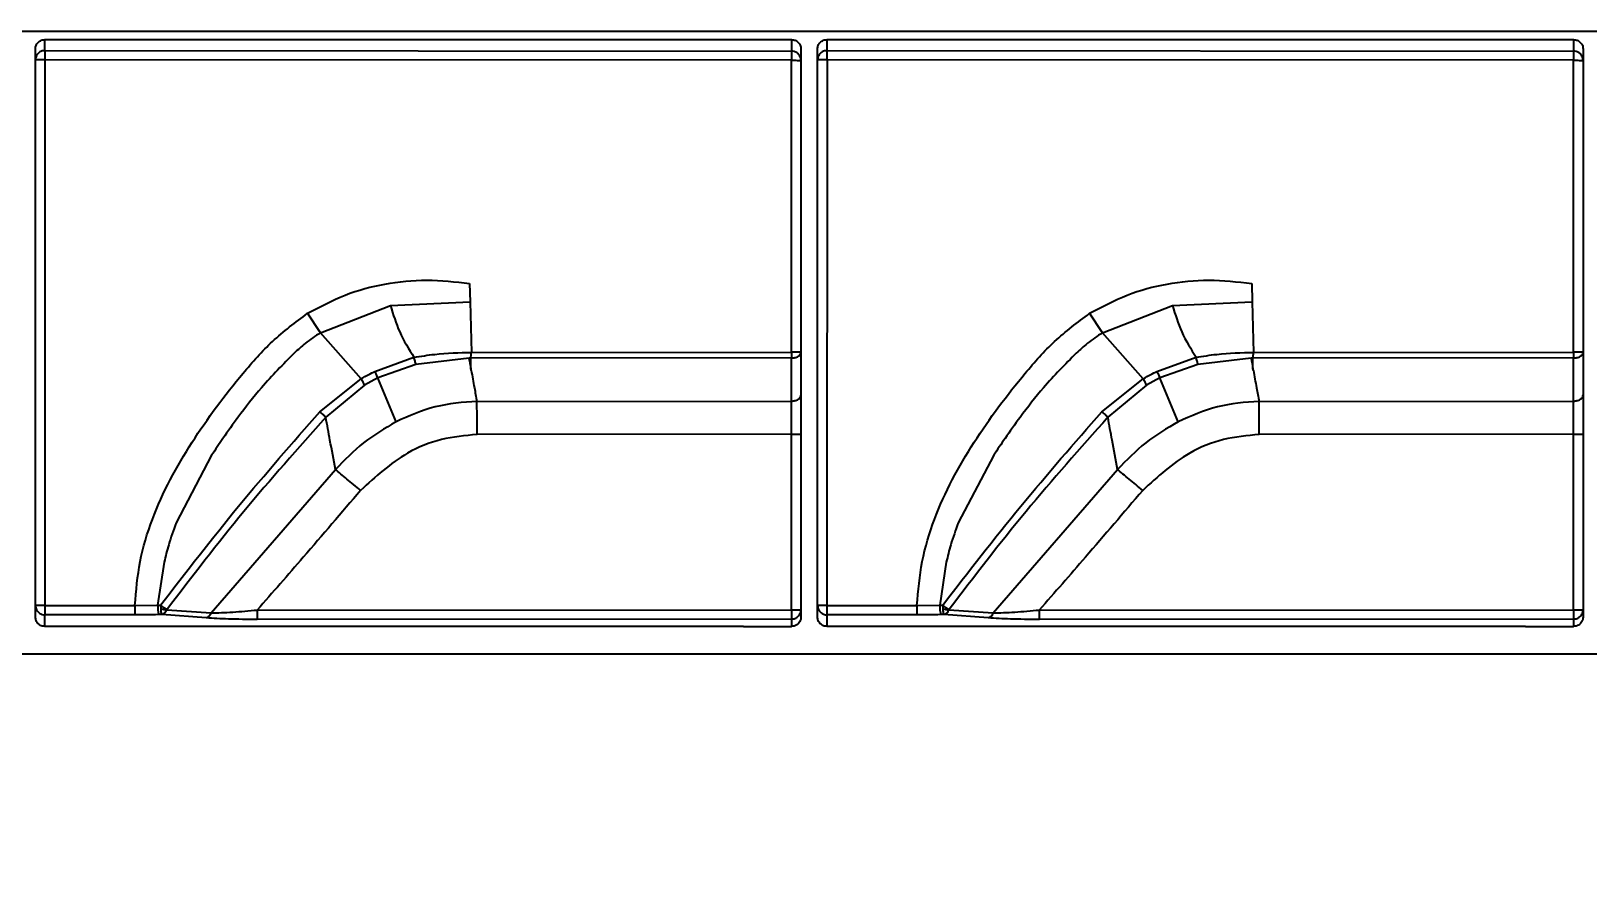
# Model space of a CAD drawing. Header units: millimetres. Extents: x 271 to 405, y 465 to 539.
# Drawn here: x 324.94 to 338.26, y 497.64 to 504.89 of the extents above; entities that cross this region are included whole.
import ezdxf

# ---------------------------------------------------------------- set-up
doc = ezdxf.new("R2010")
doc.units = ezdxf.units.MM
doc.header["$PDSIZE"] = -1
doc.dimstyles.new('ISO-25', dxfattribs={"dimtxt": 2.5, "dimasz": 2.5, "dimexe": 1.25, "dimexo": 0.625, "dimtad": 1, "dimtxsty": 'Standard', "dimcen": 2.5, "dimadec": 0, "dimazin": 0, "dimtfac": 1, "dimtmove": 0, "dimatfit": 3, "dimfxl": 1, "dimarcsym": 0})

# ---------------------------------------------------------------- blocks, each defined once
blk = doc.blocks.new('*D2')
at = {"color": 0, "lineweight": -2}
for p, q in [((288.922, 503.974), (288.922, 465.47)), ((360.773, 503.974), (360.773, 465.47)), ((293.002, 467.47), (356.693, 467.47))]:
    blk.add_line(p, q, dxfattribs=at)
at = {"color": 0}
for points in [[(293.002, 468.15), (293.002, 466.79), (288.922, 467.47)], [(356.693, 466.79), (356.693, 468.15), (360.773, 467.47)]]:
    blk.add_solid(points, dxfattribs=at)
at = {"layer": 'Defpoints', "color": 0}
for p in [(288.922, 503.974), (360.773, 503.974), (360.773, 467.47)]:
    blk.add_point(p, dxfattribs=at)
at = {"color": 0, "insert": (324.848, 471.036), "char_height": 3.5, "attachment_point": 5}
blk.add_mtext('71,85', dxfattribs=at)

msp = doc.modelspace()

# ---------------------------------------------------------------- linework, layer by layer
at = {"color": 7, "linetype": 'Continuous', "lineweight": 25}
for p, q in [((291.621, 504.891), (358.126, 504.892)), ((324.974, 504.646), (324.974, 504.739)), ((325.055, 504.819), (331.445, 504.819)), ((325.055, 504.725), (325.055, 504.819)), ((325.055, 504.725), (331.445, 504.72)), ((331.445, 504.819), (331.445, 504.72)), ((331.526, 504.739), (331.526, 504.641)), ((331.668, 504.646), (331.668, 504.739)), ((331.749, 504.819), (338.139, 504.819)), ((331.749, 504.725), (331.749, 504.819)), ((331.749, 504.725), (338.139, 504.72)), ((338.139, 504.819), (338.139, 504.72)), ((338.22, 504.739), (338.22, 504.641)), ((324.974, 499.977), (324.974, 504.646)), ((325.055, 504.647), (325.054, 499.978)), ((331.444, 504.642), (325.055, 504.647)), ((331.444, 502.145), (331.444, 504.642)), ((331.526, 504.641), (331.526, 502.144)), ((331.668, 499.977), (331.668, 504.646)), ((331.749, 504.647), (331.748, 499.978)), ((338.138, 504.642), (331.749, 504.647)), ((338.138, 502.145), (338.138, 504.642)), ((338.22, 504.641), (338.22, 502.144)), ((328.69, 502.733), (328.695, 502.574)), ((335.384, 502.733), (335.389, 502.574)), ((327.413, 502.31), (327.303, 502.477)), ((327.413, 502.31), (328.013, 502.543)), ((328.013, 502.543), (328.695, 502.574)), ((328.695, 502.574), (328.706, 502.143)), ((334.107, 502.31), (333.997, 502.477)), ((334.107, 502.31), (334.707, 502.543)), ((334.707, 502.543), (335.389, 502.574)), ((335.389, 502.574), (335.4, 502.143)), ((327.761, 501.917), (327.413, 502.31)), ((334.455, 501.917), (334.107, 502.31)), ((327.879, 501.98), (328.214, 502.101)), ((328.685, 502.092), (328.23, 502.04)), ((328.7, 502.092), (328.685, 502.092)), ((331.444, 502.095), (328.7, 502.092)), ((328.701, 502.002), (328.7, 502.092)), ((328.706, 502.143), (331.444, 502.145)), ((331.444, 501.726), (331.444, 502.095)), ((331.526, 502.144), (331.526, 501.776)), ((334.573, 501.98), (334.908, 502.101)), ((335.379, 502.092), (334.924, 502.04)), ((335.394, 502.092), (335.379, 502.092)), ((338.138, 502.095), (335.394, 502.092)), ((335.395, 502.002), (335.394, 502.092)), ((335.4, 502.143), (338.138, 502.145)), ((338.138, 501.726), (338.138, 502.095)), ((338.22, 502.144), (338.22, 501.776)), ((327.905, 501.924), (327.791, 501.863)), ((328.23, 502.04), (327.905, 501.925)), ((328.061, 501.549), (327.905, 501.924)), ((334.599, 501.924), (334.485, 501.863)), ((334.924, 502.04), (334.599, 501.925)), ((334.755, 501.549), (334.599, 501.924)), ((327.408, 501.635), (327.761, 501.917)), ((327.791, 501.863), (327.459, 501.588)), ((334.102, 501.635), (334.455, 501.917)), ((334.485, 501.863), (334.153, 501.588)), ((328.753, 501.723), (331.444, 501.726)), ((335.447, 501.723), (338.138, 501.726)), ((328.754, 501.443), (331.444, 501.446)), ((331.444, 501.443), (328.754, 501.44)), ((331.444, 499.941), (331.444, 501.443)), ((331.526, 501.443), (331.526, 499.941)), ((335.448, 501.443), (338.138, 501.446)), ((338.138, 501.443), (335.448, 501.44)), ((338.138, 499.941), (338.138, 501.443)), ((338.22, 501.443), (338.22, 499.941)), ((326.482, 501.262), (326.179, 500.683)), ((333.176, 501.262), (332.873, 500.683)), ((326.478, 499.913), (327.541, 501.14)), ((333.172, 499.913), (334.235, 501.14)), ((326.076, 500.348), (326.02, 499.98)), ((332.77, 500.348), (332.714, 499.98)), ((324.974, 499.878), (324.974, 499.977)), ((325.054, 499.978), (325.825, 499.978)), ((325.825, 499.978), (326.02, 499.98)), ((326.02, 499.98), (326.045, 499.98)), ((326.045, 499.98), (326.046, 499.95)), ((326.099, 499.941), (326.478, 499.913)), ((326.872, 499.938), (331.444, 499.941)), ((331.526, 499.941), (331.526, 499.878)), ((331.668, 499.878), (331.668, 499.977)), ((331.748, 499.978), (332.519, 499.978)), ((332.519, 499.978), (332.714, 499.98)), ((332.714, 499.98), (332.739, 499.98)), ((332.739, 499.98), (332.74, 499.95)), ((332.793, 499.941), (333.172, 499.913)), ((333.566, 499.938), (338.138, 499.941)), ((338.22, 499.941), (338.22, 499.878)), ((325.825, 499.898), (325.055, 499.897)), ((325.055, 499.798), (325.055, 499.897)), ((331.033, 499.798), (325.055, 499.798)), ((326.055, 499.899), (326.031, 499.899)), ((326.435, 499.871), (326.055, 499.899)), ((331.445, 499.861), (326.873, 499.858)), ((331.033, 499.798), (331.445, 499.798)), ((331.445, 499.861), (331.445, 499.798)), ((332.519, 499.898), (331.749, 499.897)), ((331.749, 499.798), (331.749, 499.897)), ((337.727, 499.798), (331.749, 499.798)), ((332.749, 499.899), (332.725, 499.899)), ((333.129, 499.871), (332.749, 499.899)), ((338.139, 499.861), (333.567, 499.858)), ((337.727, 499.798), (338.139, 499.798)), ((338.139, 499.861), (338.139, 499.798)), ((358.126, 499.56), (291.621, 499.56))]:
    msp.add_line(p, q, dxfattribs=at)
at = {"color": 7, "linetype": 'Continuous', "lineweight": 25, "flags": 128}
for points in [[(328.704, 501.989), (328.703, 501.997), (328.701, 502.002)], [(335.398, 501.989), (335.397, 501.997), (335.395, 502.002)], [(328.754, 501.44), (328.754, 501.44), (328.754, 501.441), (328.754, 501.441), (328.754, 501.441), (328.754, 501.442), (328.754, 501.442), (328.754, 501.443), (328.754, 501.443)], [(335.448, 501.44), (335.448, 501.44), (335.448, 501.441), (335.448, 501.441), (335.448, 501.441), (335.448, 501.442), (335.448, 501.442), (335.448, 501.443), (335.448, 501.443)]]:
    msp.add_lwpolyline(points, dxfattribs=at)
at = {"color": 7, "linetype": 'Continuous', "lineweight": 25}
for centre, radius, start, end in [((328.106, 504.661), 3.052, 178.8009, 180.2767), ((334.498, 504.657), 3.054, 178.8017, 180.2763), ((334.8, 504.661), 3.052, 178.8009, 180.2767), ((341.192, 504.657), 3.054, 178.8017, 180.2763), ((415.134, 517.734), 87.853, 190.25627, 190.31585), ((339.636, 502.15), 8.192, 180.0303, 180.3847), ((421.828, 517.734), 87.853, 190.25627, 190.31585), ((346.33, 502.15), 8.192, 180.0303, 180.3847), ((328, 499.962), 2.946, 179.6961, 181.2645), ((328.771, 499.963), 2.947, 179.6961, 181.2644), ((329.856, 499.922), 2.984, 179.7067, 181.239), ((334.428, 499.926), 2.984, 179.7067, 181.239), ((334.694, 499.962), 2.946, 179.6961, 181.2645), ((335.465, 499.963), 2.947, 179.6961, 181.2644), ((336.55, 499.922), 2.984, 179.7067, 181.239), ((341.122, 499.926), 2.984, 179.7067, 181.239)]:
    msp.add_arc(centre, radius, start, end, dxfattribs=at)
for points, knots in [([(324.974, 504.739), (324.975, 504.75), (324.977, 504.771), (324.993, 504.793), (325.009, 504.806), (325.028, 504.817), (325.044, 504.818), (325.055, 504.819)], [0, 0, 0, 0, 0.246055, 0.49554, 0.623249, 0.746587, 1, 1, 1, 1]), ([(325.055, 504.725), (325.048, 504.725), (325.03, 504.723), (325.009, 504.712), (324.993, 504.698), (324.983, 504.683), (324.976, 504.665), (324.975, 504.652), (324.974, 504.646)], [0, 0, 0, 0, 0.182036, 0.411431, 0.545976, 0.690302, 0.842527, 1, 1, 1, 1]), ([(331.445, 504.819), (331.456, 504.818), (331.477, 504.816), (331.499, 504.8), (331.513, 504.784), (331.524, 504.766), (331.525, 504.75), (331.526, 504.739)], [0, 0, 0, 0, 0.249636, 0.501402, 0.628165, 0.75021, 1, 1, 1, 1]), ([(331.526, 504.641), (331.526, 504.647), (331.525, 504.66), (331.517, 504.678), (331.507, 504.693), (331.491, 504.708), (331.47, 504.718), (331.453, 504.72), (331.445, 504.72)], [0, 0, 0, 0, 0.157473, 0.309699, 0.454025, 0.58857, 0.817964, 1, 1, 1, 1]), ([(331.668, 504.739), (331.669, 504.75), (331.671, 504.771), (331.687, 504.793), (331.703, 504.806), (331.722, 504.817), (331.738, 504.818), (331.749, 504.819)], [0, 0, 0, 0, 0.246055, 0.49554, 0.623249, 0.746587, 1, 1, 1, 1]), ([(331.749, 504.725), (331.742, 504.725), (331.724, 504.723), (331.703, 504.712), (331.687, 504.698), (331.677, 504.683), (331.67, 504.665), (331.669, 504.652), (331.668, 504.646)], [0, 0, 0, 0, 0.182036, 0.411431, 0.545976, 0.690302, 0.842527, 1, 1, 1, 1]), ([(338.139, 504.819), (338.15, 504.818), (338.171, 504.816), (338.193, 504.8), (338.207, 504.784), (338.218, 504.766), (338.219, 504.75), (338.22, 504.739)], [0, 0, 0, 0, 0.249636, 0.501402, 0.628165, 0.75021, 1, 1, 1, 1]), ([(338.22, 504.641), (338.22, 504.647), (338.219, 504.66), (338.211, 504.678), (338.201, 504.693), (338.185, 504.708), (338.164, 504.718), (338.147, 504.72), (338.139, 504.72)], [0, 0, 0, 0, 0.157473, 0.309699, 0.454025, 0.58857, 0.817964, 1, 1, 1, 1]), ([(325.055, 504.647), (325.044, 504.647), (325.029, 504.647), (325.01, 504.646), (324.997, 504.646), (324.987, 504.646), (324.977, 504.646), (324.975, 504.646), (324.974, 504.646)], [0, 0, 0, 0, 0.243743, 0.372827, 0.502302, 0.631379, 0.759406, 1, 1, 1, 1]), ([(331.444, 504.642), (331.452, 504.642), (331.469, 504.642), (331.491, 504.642), (331.507, 504.641), (331.517, 504.641), (331.525, 504.641), (331.526, 504.641), (331.526, 504.641)], [0, 0, 0, 0, 0.181752, 0.411268, 0.545131, 0.689867, 0.842768, 1, 1, 1, 1]), ([(331.749, 504.647), (331.738, 504.647), (331.723, 504.647), (331.704, 504.646), (331.691, 504.646), (331.681, 504.646), (331.671, 504.646), (331.669, 504.646), (331.668, 504.646)], [0, 0, 0, 0, 0.243743, 0.372827, 0.502302, 0.631379, 0.759406, 1, 1, 1, 1]), ([(338.138, 504.642), (338.146, 504.642), (338.163, 504.642), (338.185, 504.642), (338.201, 504.641), (338.211, 504.641), (338.219, 504.641), (338.22, 504.641), (338.22, 504.641)], [0, 0, 0, 0, 0.181752, 0.411268, 0.545131, 0.689867, 0.842768, 1, 1, 1, 1]), ([(327.303, 502.477), (327.408, 502.533), (327.618, 502.645), (327.965, 502.737), (328.326, 502.773), (328.568, 502.746), (328.69, 502.733)], [0, 0, 0, 0, 0.248333, 0.494266, 0.743232, 1, 1, 1, 1]), ([(333.997, 502.477), (334.102, 502.533), (334.312, 502.645), (334.659, 502.737), (335.02, 502.773), (335.262, 502.746), (335.384, 502.733)], [0, 0, 0, 0, 0.248333, 0.494266, 0.743232, 1, 1, 1, 1]), ([(325.825, 499.978), (325.836, 500.104), (325.858, 500.354), (326.002, 500.835), (326.299, 501.382), (326.668, 501.875), (326.998, 502.249), (327.2, 502.4), (327.303, 502.477)], [0, 0, 0, 0, 0.126243, 0.252407, 0.500957, 0.747041, 0.871227, 1, 1, 1, 1]), ([(328.013, 502.543), (328.036, 502.466), (328.083, 502.31), (328.17, 502.171), (328.214, 502.101)], [0, 0, 0, 0, 0.48812, 1, 1, 1, 1]), ([(332.519, 499.978), (332.53, 500.104), (332.552, 500.354), (332.696, 500.835), (332.993, 501.382), (333.362, 501.875), (333.692, 502.249), (333.894, 502.4), (333.997, 502.477)], [0, 0, 0, 0, 0.126243, 0.252407, 0.500957, 0.747041, 0.871227, 1, 1, 1, 1]), ([(334.707, 502.543), (334.73, 502.466), (334.777, 502.31), (334.864, 502.171), (334.908, 502.101)], [0, 0, 0, 0, 0.48812, 1, 1, 1, 1]), ([(327.413, 502.31), (327.369, 502.282), (327.29, 502.229), (327.22, 502.165), (327.189, 502.137)], [0, 0, 0, 0, 0.548877, 1, 1, 1, 1]), ([(334.107, 502.31), (334.063, 502.282), (333.984, 502.229), (333.914, 502.165), (333.883, 502.137)], [0, 0, 0, 0, 0.548877, 1, 1, 1, 1]), ([(327.189, 502.137), (327.093, 502.04), (326.921, 501.867), (326.773, 501.673), (326.707, 501.587)], [0, 0, 0, 0, 0.556874, 1, 1, 1, 1]), ([(328.214, 502.101), (328.273, 502.11), (328.436, 502.136), (328.601, 502.14), (328.706, 502.143)], [0, 0, 0, 0, 0.363352, 1, 1, 1, 1]), ([(328.23, 502.04), (328.229, 502.045), (328.227, 502.053), (328.223, 502.069), (328.219, 502.085), (328.216, 502.095), (328.214, 502.101)], [0, 0, 0, 0, 0.24719, 0.499867, 0.752615, 1, 1, 1, 1]), ([(331.526, 502.144), (331.525, 502.144), (331.523, 502.144), (331.513, 502.145), (331.503, 502.145), (331.489, 502.145), (331.47, 502.145), (331.455, 502.145), (331.444, 502.145)], [0, 0, 0, 0, 0.240463, 0.368553, 0.497681, 0.627218, 0.756382, 1, 1, 1, 1]), ([(331.444, 502.095), (331.455, 502.095), (331.47, 502.096), (331.489, 502.102), (331.503, 502.109), (331.513, 502.117), (331.523, 502.128), (331.525, 502.138), (331.526, 502.144)], [0, 0, 0, 0, 0.241127, 0.370686, 0.502719, 0.634695, 0.763396, 1, 1, 1, 1]), ([(333.883, 502.137), (333.787, 502.04), (333.615, 501.867), (333.467, 501.673), (333.401, 501.587)], [0, 0, 0, 0, 0.556874, 1, 1, 1, 1]), ([(334.908, 502.101), (334.967, 502.11), (335.13, 502.136), (335.295, 502.14), (335.4, 502.143)], [0, 0, 0, 0, 0.363352, 1, 1, 1, 1]), ([(334.924, 502.04), (334.923, 502.045), (334.921, 502.053), (334.917, 502.069), (334.913, 502.085), (334.91, 502.095), (334.908, 502.101)], [0, 0, 0, 0, 0.24719, 0.499867, 0.752615, 1, 1, 1, 1]), ([(338.22, 502.144), (338.219, 502.144), (338.217, 502.144), (338.207, 502.145), (338.197, 502.145), (338.183, 502.145), (338.164, 502.145), (338.149, 502.145), (338.138, 502.145)], [0, 0, 0, 0, 0.240463, 0.368553, 0.497681, 0.627218, 0.756382, 1, 1, 1, 1]), ([(338.138, 502.095), (338.149, 502.095), (338.164, 502.096), (338.183, 502.102), (338.197, 502.109), (338.207, 502.117), (338.217, 502.128), (338.219, 502.138), (338.22, 502.144)], [0, 0, 0, 0, 0.241127, 0.370686, 0.502719, 0.634695, 0.763396, 1, 1, 1, 1]), ([(327.761, 501.917), (327.782, 501.929), (327.821, 501.952), (327.862, 501.971), (327.879, 501.98)], [0, 0, 0, 0, 0.557096, 1, 1, 1, 1]), ([(327.905, 501.924), (327.903, 501.928), (327.9, 501.937), (327.894, 501.951), (327.887, 501.965), (327.882, 501.975), (327.879, 501.98)], [0, 0, 0, 0, 0.247246, 0.499807, 0.752471, 1, 1, 1, 1]), ([(328.704, 501.989), (328.713, 501.94), (328.729, 501.851), (328.745, 501.762), (328.753, 501.723)], [0, 0, 0, 0, 0.560088, 1, 1, 1, 1]), ([(334.455, 501.917), (334.476, 501.929), (334.515, 501.952), (334.556, 501.971), (334.573, 501.98)], [0, 0, 0, 0, 0.557096, 1, 1, 1, 1]), ([(334.599, 501.924), (334.597, 501.928), (334.594, 501.937), (334.588, 501.951), (334.581, 501.965), (334.576, 501.975), (334.573, 501.98)], [0, 0, 0, 0, 0.247246, 0.499807, 0.752471, 1, 1, 1, 1]), ([(335.398, 501.989), (335.407, 501.94), (335.423, 501.851), (335.439, 501.762), (335.447, 501.723)], [0, 0, 0, 0, 0.560088, 1, 1, 1, 1]), ([(327.791, 501.863), (327.789, 501.867), (327.785, 501.875), (327.778, 501.889), (327.769, 501.903), (327.764, 501.912), (327.761, 501.917)], [0, 0, 0, 0, 0.247051, 0.499713, 0.752528, 1, 1, 1, 1]), ([(334.485, 501.863), (334.483, 501.867), (334.479, 501.875), (334.472, 501.889), (334.463, 501.903), (334.458, 501.912), (334.455, 501.917)], [0, 0, 0, 0, 0.247051, 0.499713, 0.752528, 1, 1, 1, 1]), ([(328.753, 501.723), (328.632, 501.715), (328.391, 501.697), (328.171, 501.598), (328.061, 501.549)], [0, 0, 0, 0, 0.50027, 1, 1, 1, 1]), ([(331.444, 501.726), (331.455, 501.727), (331.47, 501.728), (331.489, 501.734), (331.503, 501.741), (331.513, 501.749), (331.523, 501.76), (331.525, 501.77), (331.526, 501.776)], [0, 0, 0, 0, 0.241128, 0.370687, 0.50272, 0.634695, 0.763396, 1, 1, 1, 1]), ([(331.526, 501.776), (331.526, 501.719), (331.526, 501.617), (331.526, 501.496), (331.526, 501.443)], [0, 0, 0, 0, 0.558262, 1, 1, 1, 1]), ([(335.447, 501.723), (335.326, 501.715), (335.085, 501.697), (334.865, 501.598), (334.755, 501.549)], [0, 0, 0, 0, 0.50027, 1, 1, 1, 1]), ([(338.138, 501.726), (338.149, 501.727), (338.164, 501.728), (338.183, 501.734), (338.197, 501.741), (338.207, 501.749), (338.217, 501.76), (338.219, 501.77), (338.22, 501.776)], [0, 0, 0, 0, 0.241128, 0.370687, 0.50272, 0.634695, 0.763396, 1, 1, 1, 1]), ([(338.22, 501.776), (338.22, 501.719), (338.22, 501.617), (338.22, 501.496), (338.22, 501.443)], [0, 0, 0, 0, 0.558262, 1, 1, 1, 1]), ([(326.045, 499.98), (326.264, 500.264), (326.702, 500.83), (327.174, 501.368), (327.408, 501.635)], [0, 0, 0, 0, 0.502993, 1, 1, 1, 1]), ([(327.459, 501.588), (327.222, 501.322), (326.748, 500.789), (326.315, 500.224), (326.099, 499.941)], [0, 0, 0, 0, 0.499871, 1, 1, 1, 1]), ([(326.707, 501.587), (326.664, 501.527), (326.586, 501.421), (326.514, 501.311), (326.482, 501.262)], [0, 0, 0, 0, 0.5601777, 1, 1, 1, 1]), ([(327.459, 501.588), (327.455, 501.591), (327.449, 501.598), (327.436, 501.61), (327.422, 501.623), (327.413, 501.631), (327.408, 501.635)], [0, 0, 0, 0, 0.246047, 0.499442, 0.75314, 1, 1, 1, 1]), ([(327.541, 501.14), (327.526, 501.223), (327.498, 501.373), (327.471, 501.522), (327.459, 501.588)], [0, 0, 0, 0, 0.558805, 1, 1, 1, 1]), ([(328.061, 501.549), (327.965, 501.493), (327.773, 501.38), (327.619, 501.22), (327.541, 501.14)], [0, 0, 0, 0, 0.499581, 1, 1, 1, 1]), ([(332.739, 499.98), (332.958, 500.264), (333.396, 500.83), (333.868, 501.368), (334.102, 501.635)], [0, 0, 0, 0, 0.502993, 1, 1, 1, 1]), ([(334.153, 501.588), (333.916, 501.322), (333.442, 500.789), (333.009, 500.224), (332.793, 499.941)], [0, 0, 0, 0, 0.499871, 1, 1, 1, 1]), ([(333.401, 501.587), (333.358, 501.527), (333.28, 501.421), (333.208, 501.311), (333.176, 501.262)], [0, 0, 0, 0, 0.560178, 1, 1, 1, 1]), ([(334.153, 501.588), (334.149, 501.591), (334.143, 501.598), (334.13, 501.61), (334.116, 501.623), (334.107, 501.631), (334.102, 501.635)], [0, 0, 0, 0, 0.246047, 0.499442, 0.75314, 1, 1, 1, 1]), ([(334.235, 501.14), (334.22, 501.223), (334.192, 501.373), (334.165, 501.522), (334.153, 501.588)], [0, 0, 0, 0, 0.558805, 1, 1, 1, 1]), ([(334.755, 501.549), (334.659, 501.493), (334.467, 501.38), (334.313, 501.22), (334.235, 501.14)], [0, 0, 0, 0, 0.499581, 1, 1, 1, 1]), ([(328.754, 501.44), (328.651, 501.43), (328.445, 501.412), (328.088, 501.266), (327.884, 501.079), (327.757, 500.962)], [0, 0, 0, 0, 0.272237, 0.547518, 1, 1, 1, 1]), ([(331.444, 501.443), (331.444, 501.444), (331.444, 501.445), (331.444, 501.446), (331.444, 501.446)], [0, 0, 0, 0, 0.560035, 1, 1, 1, 1]), ([(331.444, 501.443), (331.455, 501.443), (331.47, 501.443), (331.489, 501.443), (331.502, 501.443), (331.513, 501.443), (331.523, 501.443), (331.525, 501.443), (331.526, 501.443)], [0, 0, 0, 0, 0.240915, 0.370391, 0.5023, 0.633826, 0.762244, 1, 1, 1, 1]), ([(335.448, 501.44), (335.345, 501.43), (335.139, 501.412), (334.782, 501.266), (334.578, 501.079), (334.451, 500.962)], [0, 0, 0, 0, 0.272237, 0.547518, 1, 1, 1, 1]), ([(338.138, 501.443), (338.138, 501.444), (338.138, 501.445), (338.138, 501.446), (338.138, 501.446)], [0, 0, 0, 0, 0.5600349, 1, 1, 1, 1]), ([(338.138, 501.443), (338.149, 501.443), (338.164, 501.443), (338.183, 501.443), (338.196, 501.443), (338.207, 501.443), (338.217, 501.443), (338.219, 501.443), (338.22, 501.443)], [0, 0, 0, 0, 0.240915, 0.370391, 0.5023, 0.633826, 0.762244, 1, 1, 1, 1]), ([(327.757, 500.962), (327.737, 500.979), (327.697, 501.012), (327.64, 501.059), (327.586, 501.103), (327.556, 501.128), (327.541, 501.14)], [0, 0, 0, 0, 0.2503686, 0.5005562, 0.7504509, 1, 1, 1, 1]), ([(334.451, 500.962), (334.431, 500.979), (334.391, 501.012), (334.334, 501.059), (334.28, 501.103), (334.25, 501.128), (334.235, 501.14)], [0, 0, 0, 0, 0.250369, 0.500556, 0.750451, 1, 1, 1, 1]), ([(327.757, 500.962), (327.594, 500.771), (327.301, 500.427), (327.004, 500.088), (326.872, 499.938)], [0, 0, 0, 0, 0.55723, 1, 1, 1, 1]), ([(334.451, 500.962), (334.288, 500.771), (333.995, 500.427), (333.698, 500.088), (333.566, 499.938)], [0, 0, 0, 0, 0.55723, 1, 1, 1, 1]), ([(326.179, 500.683), (326.156, 500.622), (326.115, 500.512), (326.088, 500.398), (326.076, 500.348)], [0, 0, 0, 0, 0.560421, 1, 1, 1, 1]), ([(332.873, 500.683), (332.85, 500.622), (332.809, 500.512), (332.782, 500.398), (332.77, 500.348)], [0, 0, 0, 0, 0.560421, 1, 1, 1, 1]), ([(325.054, 499.978), (325.047, 499.978), (325.03, 499.978), (325.009, 499.977), (324.993, 499.977), (324.983, 499.977), (324.975, 499.977), (324.975, 499.977), (324.974, 499.977)], [0, 0, 0, 0, 0.181975, 0.411373, 0.545073, 0.689667, 0.84255, 1, 1, 1, 1]), ([(324.974, 499.977), (324.975, 499.97), (324.976, 499.957), (324.983, 499.939), (324.993, 499.924), (325.002, 499.917), (325.006, 499.913)], [0, 0, 0, 0, 0.267539, 0.526165, 0.771462, 1, 1, 1, 1]), ([(326.02, 499.98), (326.02, 499.97), (326.021, 499.95), (326.023, 499.924), (326.027, 499.905), (326.03, 499.901), (326.031, 499.899)], [0, 0, 0, 0, 0.250182, 0.500001, 0.749816, 1, 1, 1, 1]), ([(326.099, 499.941), (326.095, 499.944), (326.088, 499.948), (326.075, 499.958), (326.06, 499.969), (326.05, 499.976), (326.045, 499.98)], [0, 0, 0, 0, 0.221754, 0.487119, 0.729135, 1, 1, 1, 1]), ([(326.046, 499.95), (326.046, 499.944), (326.047, 499.93), (326.05, 499.914), (326.052, 499.903), (326.054, 499.901), (326.055, 499.899)], [0, 0, 0, 0, 0.25001, 0.499562, 0.749799, 1, 1, 1, 1]), ([(326.046, 499.95), (326.052, 499.949), (326.063, 499.945), (326.082, 499.942), (326.093, 499.942), (326.099, 499.941)], [0, 0, 0, 0, 0.332362, 0.622962, 1, 1, 1, 1]), ([(326.099, 499.941), (326.096, 499.936), (326.091, 499.924), (326.08, 499.912), (326.068, 499.902), (326.06, 499.9), (326.055, 499.899)], [0, 0, 0, 0, 0.249812, 0.499999, 0.750183, 1, 1, 1, 1]), ([(326.478, 499.913), (326.506, 499.914), (326.564, 499.915), (326.696, 499.923), (326.802, 499.932), (326.872, 499.938)], [0, 0, 0, 0, 0.243767, 0.492923, 1, 1, 1, 1]), ([(331.444, 499.941), (331.455, 499.941), (331.47, 499.941), (331.489, 499.941), (331.503, 499.941), (331.513, 499.941), (331.523, 499.941), (331.525, 499.941), (331.526, 499.941)], [0, 0, 0, 0, 0.243617, 0.372782, 0.502319, 0.631448, 0.759539, 1, 1, 1, 1]), ([(331.445, 499.861), (331.453, 499.862), (331.47, 499.863), (331.491, 499.874), (331.507, 499.889), (331.517, 499.904), (331.525, 499.921), (331.526, 499.934), (331.526, 499.941)], [0, 0, 0, 0, 0.182036, 0.411431, 0.545976, 0.690302, 0.842527, 1, 1, 1, 1]), ([(331.748, 499.978), (331.741, 499.978), (331.724, 499.978), (331.703, 499.977), (331.687, 499.977), (331.677, 499.977), (331.669, 499.977), (331.669, 499.977), (331.668, 499.977)], [0, 0, 0, 0, 0.181975, 0.411373, 0.545073, 0.689667, 0.84255, 1, 1, 1, 1]), ([(331.668, 499.977), (331.669, 499.97), (331.67, 499.957), (331.677, 499.939), (331.687, 499.924), (331.696, 499.917), (331.7, 499.913)], [0, 0, 0, 0, 0.267539, 0.526165, 0.771462, 1, 1, 1, 1]), ([(332.714, 499.98), (332.714, 499.97), (332.715, 499.95), (332.717, 499.924), (332.721, 499.905), (332.724, 499.901), (332.725, 499.899)], [0, 0, 0, 0, 0.2501817, 0.5000014, 0.7498159, 1, 1, 1, 1]), ([(332.793, 499.941), (332.789, 499.944), (332.782, 499.948), (332.769, 499.958), (332.754, 499.969), (332.744, 499.976), (332.739, 499.98)], [0, 0, 0, 0, 0.221754, 0.487119, 0.729135, 1, 1, 1, 1]), ([(332.74, 499.95), (332.74, 499.944), (332.741, 499.93), (332.744, 499.914), (332.746, 499.903), (332.748, 499.901), (332.749, 499.899)], [0, 0, 0, 0, 0.25001, 0.499562, 0.749799, 1, 1, 1, 1]), ([(332.74, 499.95), (332.746, 499.949), (332.757, 499.945), (332.776, 499.942), (332.787, 499.942), (332.793, 499.941)], [0, 0, 0, 0, 0.3323624, 0.6229617, 1, 1, 1, 1]), ([(332.793, 499.941), (332.79, 499.936), (332.785, 499.924), (332.774, 499.912), (332.762, 499.902), (332.754, 499.9), (332.749, 499.899)], [0, 0, 0, 0, 0.2498125, 0.4999994, 0.750183, 1, 1, 1, 1]), ([(333.172, 499.913), (333.2, 499.914), (333.258, 499.915), (333.39, 499.923), (333.496, 499.932), (333.566, 499.938)], [0, 0, 0, 0, 0.2437665, 0.4929234, 1, 1, 1, 1]), ([(338.138, 499.941), (338.149, 499.941), (338.164, 499.941), (338.183, 499.941), (338.197, 499.941), (338.207, 499.941), (338.217, 499.941), (338.219, 499.941), (338.22, 499.941)], [0, 0, 0, 0, 0.243617, 0.372782, 0.502319, 0.631448, 0.759539, 1, 1, 1, 1]), ([(338.139, 499.861), (338.147, 499.862), (338.164, 499.863), (338.185, 499.874), (338.201, 499.889), (338.211, 499.904), (338.219, 499.921), (338.22, 499.934), (338.22, 499.941)], [0, 0, 0, 0, 0.182036, 0.411431, 0.545976, 0.690302, 0.842527, 1, 1, 1, 1]), ([(325.055, 499.798), (325.045, 499.799), (325.023, 499.801), (325.001, 499.817), (324.987, 499.833), (324.977, 499.852), (324.975, 499.868), (324.974, 499.878)], [0, 0, 0, 0, 0.249649, 0.501423, 0.628183, 0.750223, 1, 1, 1, 1]), ([(326.031, 499.899), (325.993, 499.898), (325.924, 499.898), (325.856, 499.898), (325.825, 499.898)], [0, 0, 0, 0, 0.559986, 1, 1, 1, 1]), ([(326.478, 499.913), (326.475, 499.907), (326.47, 499.896), (326.459, 499.883), (326.447, 499.874), (326.439, 499.872), (326.434, 499.871)], [0, 0, 0, 0, 0.245528, 0.499445, 0.753667, 1, 1, 1, 1]), ([(326.873, 499.858), (326.788, 499.858), (326.629, 499.859), (326.496, 499.867), (326.435, 499.871)], [0, 0, 0, 0, 0.535867, 1, 1, 1, 1]), ([(331.517, 499.841), (331.513, 499.835), (331.505, 499.822), (331.487, 499.809), (331.467, 499.8), (331.452, 499.799), (331.445, 499.798)], [0, 0, 0, 0, 0.25003, 0.506976, 0.750519, 1, 1, 1, 1]), ([(331.526, 499.878), (331.526, 499.872), (331.525, 499.859), (331.519, 499.847), (331.517, 499.841)], [0, 0, 0, 0, 0.49972, 1, 1, 1, 1]), ([(331.749, 499.798), (331.739, 499.799), (331.717, 499.801), (331.695, 499.817), (331.681, 499.833), (331.671, 499.852), (331.669, 499.868), (331.668, 499.878)], [0, 0, 0, 0, 0.249649, 0.501423, 0.628183, 0.750223, 1, 1, 1, 1]), ([(332.725, 499.899), (332.687, 499.898), (332.619, 499.898), (332.55, 499.898), (332.519, 499.898)], [0, 0, 0, 0, 0.559986, 1, 1, 1, 1]), ([(333.172, 499.913), (333.169, 499.907), (333.164, 499.896), (333.153, 499.883), (333.141, 499.874), (333.133, 499.872), (333.128, 499.871)], [0, 0, 0, 0, 0.245528, 0.499445, 0.753667, 1, 1, 1, 1]), ([(333.567, 499.858), (333.482, 499.858), (333.323, 499.859), (333.19, 499.867), (333.129, 499.871)], [0, 0, 0, 0, 0.535867, 1, 1, 1, 1]), ([(338.211, 499.841), (338.207, 499.835), (338.199, 499.822), (338.181, 499.809), (338.161, 499.8), (338.146, 499.799), (338.139, 499.798)], [0, 0, 0, 0, 0.25003, 0.506976, 0.750519, 1, 1, 1, 1]), ([(338.22, 499.878), (338.22, 499.872), (338.219, 499.859), (338.213, 499.847), (338.211, 499.841)], [0, 0, 0, 0, 0.49972, 1, 1, 1, 1])]:
    msp.add_open_spline(points, degree=3, knots=knots, dxfattribs=at)
for points in [[(328.7, 502.092), (328.701, 502.1), (328.703, 502.115), (328.705, 502.134), (328.706, 502.143)], [(335.394, 502.092), (335.395, 502.1), (335.397, 502.115), (335.399, 502.134), (335.4, 502.143)], [(328.754, 501.443), (328.754, 501.494), (328.754, 501.595), (328.753, 501.681), (328.753, 501.723)], [(331.444, 501.446), (331.444, 501.497), (331.445, 501.599), (331.445, 501.684), (331.444, 501.726)], [(335.448, 501.443), (335.448, 501.494), (335.448, 501.595), (335.447, 501.681), (335.447, 501.723)], [(338.138, 501.446), (338.138, 501.497), (338.139, 501.599), (338.139, 501.684), (338.138, 501.726)]]:
    msp.add_open_spline(points, degree=3, dxfattribs=at)
at = {"color": 8, "linetype": 'Continuous', "lineweight": 25}
for points, knots in [([(325.006, 499.913), (325.015, 499.908), (325.03, 499.899), (325.047, 499.898), (325.055, 499.897)], [0, 0, 0, 0, 0.557602, 1, 1, 1, 1]), ([(331.7, 499.913), (331.709, 499.908), (331.724, 499.899), (331.741, 499.898), (331.749, 499.897)], [0, 0, 0, 0, 0.5576019, 1, 1, 1, 1])]:
    msp.add_open_spline(points, degree=3, knots=knots, dxfattribs=at)

# ---------------------------------------------------------------- dimensions: what is measured, and where the dimension line sits
dim = msp.add_linear_dim(base=(360.773, 467.47), p1=(288.922, 503.974), p2=(360.773, 503.974), dimstyle='ISO-25', override={"dimtxt": 3.5, "dimasz": 4.08, "dimexe": 2, "dimexo": 0, "dimgap": 1.524, "dimtih": 1, "dimtoh": 1, "dimzin": 0, "dimadec": 2, "dimtzin": 0})
dim.commit()
dim.dimension.update_dxf_attribs({"geometry": '*D2', "text_midpoint": (324.848, 471.036)})

doc.saveas('drawing.dxf')
